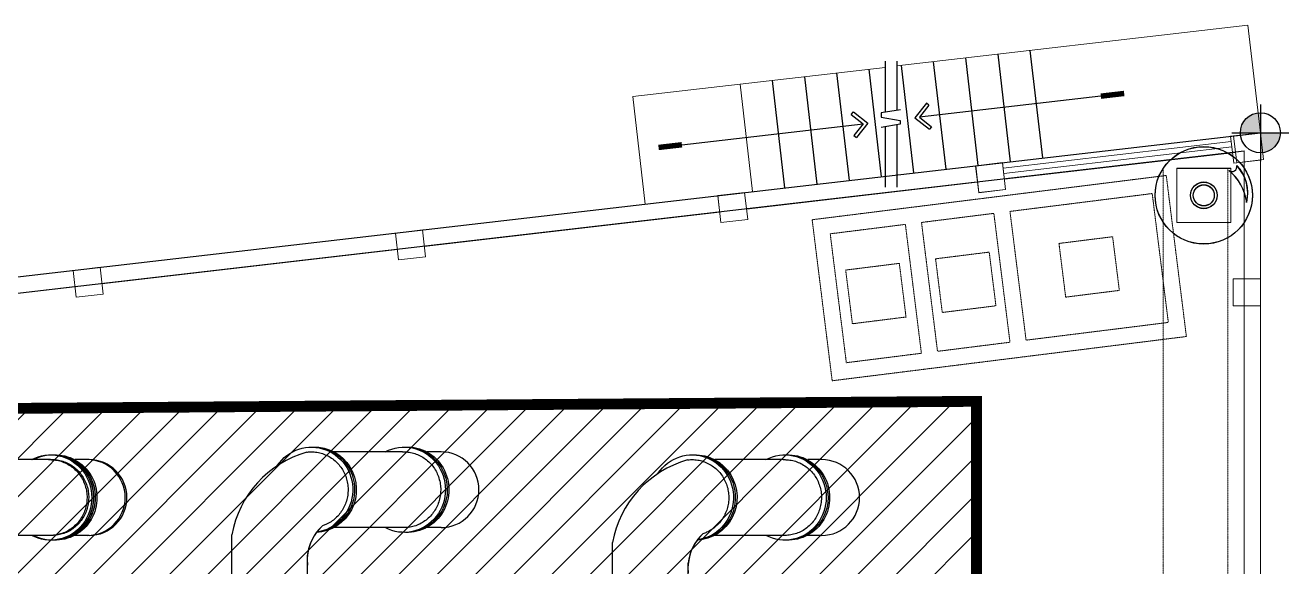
# Model space of a CAD drawing. Header units: inches. Extents: x 65856 to 131389, y 84027 to 134980.
# Drawn here: x 119708 to 131389, y 129977 to 134980 of the extents above; entities that cross this region are included whole.
import ezdxf

# ---------------------------------------------------------------- set-up
doc = ezdxf.new("R2010")
doc.units = ezdxf.units.IN
doc.header["$MEASUREMENT"] = 0
doc.linetypes.add('HIDDEN', pattern=[0.375, 0.25, -0.125])
for name, color, linetype in [('71-12459_XREF-T-BLK_A1$0$BORDER', 6, 'Continuous'), ('M-HVAC-EQPM-NEW', 5, 'Continuous'), ('M-X-BKGD', 8, 'Continuous'), ('PIPE FLOOR PLAN', 252, 'Continuous')]:
    doc.layers.add(name, color=color, linetype=linetype)
doc.layers.add('DIM', color=251, linetype='Continuous', lineweight=0)

# ---------------------------------------------------------------- blocks, each defined once
blk = doc.blocks.new('123')
at = {"layer": 'DIM', "color": 8, "linetype": 'Continuous', "lineweight": 0, "ltscale": 10}
for p, q in [((-776145, -1075616), (-744963, -1075616)), ((-749145, -1075616), (-746395, -1075616)), ((-746145, -1075616), (-745064, -1075616)), ((-786820, -1075766), (-744795, -1075766)), ((-786820, -1075766), (-745047, -1075766))]:
    blk.add_line(p, q, dxfattribs=at)
at = {"layer": 'DIM', "ltscale": 10}
for points in [[(-746038, -1065038), (-746067, -1064790), (-746315, -1064818), (-746286, -1065067)], [(-745693, -1068018), (-745722, -1067770), (-745970, -1067798), (-745941, -1068047)], [(-745348, -1070998), (-745376, -1070750), (-745625, -1070778), (-745596, -1071027)], [(-745071, -1073382), (-745100, -1073134), (-745348, -1073163), (-745320, -1073411)], [(-744795, -1075766), (-744824, -1075518), (-745072, -1075547), (-745043, -1075795)]]:
    blk.add_lwpolyline(points, close=True, dxfattribs=at)
at = {"layer": 'DIM', "color": 8, "linetype": 'Continuous', "lineweight": 0, "ltscale": 10}
blk.add_lwpolyline([(-745623, -1074993), (-745623, -1075493), (-745123, -1075493), (-745123, -1074993)], close=True, dxfattribs=at)
at = {"layer": 'DIM'}
blk.add_lwpolyline([(-746395, -1075516), (-746395, -1075766), (-746145, -1075766), (-746145, -1075516)], close=True, dxfattribs=at)
at = {"layer": 'PIPE FLOOR PLAN', "color": 8}
for p, q in [((-747981, -1049571), (-744963, -1075616)), ((-747830, -1049571), (-744795, -1075766)), ((-747830, -1049571), (-744795, -1075766)), ((-746532, -1062075), (-746216, -1064807)), ((-746187, -1065055), (-745871, -1067787)), ((-745842, -1068035), (-745525, -1070767)), ((-745497, -1071015), (-745249, -1073151)), ((-745220, -1073399), (-744973, -1075535))]:
    blk.add_line(p, q, dxfattribs=at)
for radius in [450, 123, 97.2]:
    blk.add_circle((-745373, -1075243), radius, dxfattribs=at)
for centre, radius, start, end in [((-745503, -1075178), 467, 277.9441, 320.238), ((-745108, -1075503), 46.1, 144.3096, 283.2578), ((-745352, -1075281), 369, 256.5635, 313.6447)]:
    blk.add_arc(centre, radius, start, end, dxfattribs=at)

msp = doc.modelspace()

# ---------------------------------------------------------------- hatches: boundary and pattern name
at = {"layer": 'M-HVAC-EQPM-NEW'}
h = msp.add_hatch(dxfattribs=at)
h.set_pattern_fill('ANSI31', color=8, scale=2000)
h.set_pattern_definition([(45, (-70994.24, -76625.33), (-176.7767, 176.7767), [])])
h.paths.add_polyline_path([(113332, 131394), (128502, 131505), (128502, 129876), (128492, 120501), (113322, 120390)])
at = {"layer": 'M-X-BKGD'}
for points in [[(131127, 134172, 0.414214), (130942, 133987), (131127, 133987)], [(131312, 133987), (131127, 133987), (131127, 133802, 0.414214)]]:
    msp.add_hatch(color=8, dxfattribs=at).paths.add_polyline_path(points)

# ---------------------------------------------------------------- linework, layer by layer
at = {"layer": '71-12459_XREF-T-BLK_A1$0$BORDER', "color": 1, "linetype": 'HIDDEN', "ltscale": 30, "const_width": 100, "flags": 128}
msp.add_lwpolyline([(113332, 131394), (128502, 131505), (128502, 129876), (128502, 129876), (128492, 120501), (113322, 120390)], close=True, dxfattribs=at)
at = {"layer": 'M-X-BKGD', "color": 8, "linetype": 'Continuous', "lineweight": 0, "ltscale": 10}
for p, q in [((127767, 134604), (131012, 134980)), ((131127, 133987), (131012, 134980)), ((125325, 134321), (127658, 134591)), ((126433, 133443), (126318, 134436)), ((125440, 133328), (125325, 134321)), ((131127, 91962), (131127, 133987)), ((128748, 133661), (130858, 133905)), ((131127, 133936), (131133, 133937)), ((131127, 133886), (131138, 133887)), ((128754, 133611), (130864, 133856)), ((130977, 132636), (130977, 133718)), ((130977, 132636), (130977, 133718)), ((131127, 91962), (131127, 133735)), ((126376, 133285), (128512, 133533)), ((123396, 132940), (126128, 133256)), ((120416, 132595), (123148, 132911)), ((117436, 132249), (120167, 132566)), ((130977, 129636), (130977, 132386)), ((130977, 129636), (130977, 132386))]:
    msp.add_line(p, q, dxfattribs=at)
at = {"layer": 'M-X-BKGD', "color": 8}
for p, q in [((128817, 133719), (128702, 134712)), ((129115, 133754), (129000, 134747)), ((127625, 133581), (127510, 134574)), ((127658, 134648), (127658, 134177)), ((127767, 134648), (127767, 134194)), ((127923, 133615), (127808, 134609)), ((128221, 133650), (128106, 134643)), ((128519, 133685), (128404, 134678)), ((126731, 133477), (126616, 134471)), ((127029, 133512), (126914, 134505)), ((127327, 133546), (127212, 134540)), ((128039, 134259), (127933, 134126)), ((129652, 134325), (127976, 134131)), ((128063, 134241), (127976, 134131)), ((128063, 134241), (128039, 134259)), ((131127, 134249), (131127, 133724)), ((127345, 134157), (127364, 134181)), ((127345, 134157), (127455, 134070)), ((127364, 134181), (127498, 134075)), ((127801, 134200), (127622, 134171)), ((127622, 134171), (127622, 134132)), ((127622, 134132), (127797, 134100)), ((127933, 134126), (128067, 134020)), ((127976, 134131), (128086, 134043)), ((125779, 133876), (127455, 134070)), ((127455, 134070), (127368, 133960)), ((127498, 134075), (127392, 133942)), ((127797, 134067), (127622, 134034)), ((127658, 134041), (127658, 133483)), ((127767, 134062), (127767, 133483)), ((127797, 134100), (127797, 134067)), ((128086, 134043), (128067, 134020)), ((130864, 133987), (131389, 133987)), ((127368, 133960), (127392, 133942))]:
    msp.add_line(p, q, dxfattribs=at)
at = {"layer": 'M-X-BKGD', "color": 8, "linetype": 'HIDDEN', "lineweight": 0, "ltscale": 10}
for p, q in [((130227, 91962), (130227, 133650)), ((130827, 91962), (130827, 133650))]:
    msp.add_line(p, q, dxfattribs=at)
at = {"layer": 'M-X-BKGD', "color": 252}
for p, q in [((119940, 130966), (119307, 130966)), ((120298, 130966), (120167, 130966)), ((119970, 130266), (119307, 130266)), ((120298, 130266), (120163, 130266))]:
    msp.add_line(p, q, dxfattribs=at)
at = {"layer": 'M-X-BKGD', "color": 251, "true_color": 0x636466}
for p, q in [((123194, 131038), (122562, 131038)), ((123552, 131038), (123422, 131038)), ((126714, 130966), (126082, 130966)), ((127072, 130966), (126942, 130966)), ((123225, 130338), (122562, 130338)), ((123552, 130338), (123418, 130338)), ((126745, 130266), (126082, 130266)), ((127072, 130266), (126938, 130266))]:
    msp.add_line(p, q, dxfattribs=at)
at = {"layer": 'M-X-BKGD', "color": 251, "linetype": 'Continuous', "ltscale": 10, "true_color": 0x636466}
for p, q in [((121617, 129311), (121617, 130272)), ((125137, 129239), (125137, 130200)), ((122317, 129311), (122317, 130082)), ((125837, 129239), (125837, 130010))]:
    msp.add_line(p, q, dxfattribs=at)
at = {"layer": 'M-X-BKGD', "color": 8, "const_width": 50}
for points in [[(129652, 134325), (129868, 134350)], [(125563, 133851), (125779, 133876)]]:
    msp.add_lwpolyline(points, dxfattribs=at)
at = {"layer": 'M-X-BKGD', "color": 8, "linetype": 'Continuous', "lineweight": 0, "ltscale": 10}
for points in [[(131127, 133987), (130852, 133955), (130881, 133707), (131127, 133735)], [(128743, 133710), (128494, 133682), (128523, 133433), (128771, 133462)], [(130354, 133158), (130854, 133158), (130854, 133658), (130354, 133658)], [(126359, 133434), (126110, 133405), (126139, 133157), (126387, 133186)], [(123379, 133089), (123130, 133060), (123159, 132812), (123407, 132841)], [(120399, 132744), (120150, 132715), (120179, 132466), (120427, 132495)], [(130877, 132386), (131127, 132386), (131127, 132636), (130877, 132636)]]:
    msp.add_lwpolyline(points, close=True, dxfattribs=at)
at = {"layer": 'M-X-BKGD', "color": 8, "linetype": 'HIDDEN', "lineweight": 0, "ltscale": 10}
for points in [[(130257, 133592), (126983, 133183), (127168, 131695), (130443, 132104)], [(130276, 132234), (128961, 132070), (128812, 133260), (130127, 133425)], [(128812, 132051), (128142, 131967), (127994, 133158), (128663, 133242)], [(127993, 131949), (127299, 131862), (127150, 133053), (127845, 133140)], [(129265, 132964), (129327, 132468), (129823, 132530), (129761, 133026)], [(128124, 132822), (128186, 132326), (128682, 132388), (128620, 132884)], [(127293, 132718), (127355, 132222), (127851, 132284), (127789, 132780)]]:
    msp.add_lwpolyline(points, close=True, dxfattribs=at)
at = {"layer": 'M-X-BKGD', "color": 8}
for centre, radius in [((131127, 133987), 185), ((130604, 133408), 450), ((130604, 133408), 123), ((130604, 133408), 97.2)]:
    msp.add_circle(centre, radius, dxfattribs=at)
for centre, radius, start, end in [((130863, 133673), 46.1, 234.3096, 13.2578), ((130538, 133279), 467, 7.9441, 50.238), ((130641, 133429), 369, 346.5635, 43.6447)]:
    msp.add_arc(centre, radius, start, end, dxfattribs=at)
at = {"layer": 'M-X-BKGD', "color": 252}
for centre in [(120282, 130616), (120298, 130616)]:
    msp.add_arc(centre, 350, 270, 90, dxfattribs=at)
at = {"layer": 'M-X-BKGD', "color": 251, "linetype": 'Continuous', "ltscale": 10, "true_color": 0x636466}
for centre, radius, start, end in [((122577, 130096), 976, 105.8143, 169.6149), ((122577, 130096), 976, 105.8143, 169.6149), ((126097, 130024), 976, 105.8143, 169.6149), ((126097, 130024), 976, 105.8143, 169.6149), ((122744, 130037), 429, 132.746, 186.0154), ((122744, 130037), 429, 132.746, 173.9846), ((126264, 129965), 429, 132.746, 186.0154), ((126264, 129965), 429, 132.746, 173.9846)]:
    msp.add_arc(centre, radius, start, end, dxfattribs=at)
at = {"layer": 'M-X-BKGD', "color": 251, "true_color": 0x636466}
for centre in [(123552, 130688), (123552, 130688), (127072, 130616), (127072, 130616)]:
    msp.add_arc(centre, 350, 270, 90, dxfattribs=at)
at = {"layer": 'M-X-BKGD', "color": 251, "linetype": 'Continuous', "ltscale": 3.5, "true_color": 0x636466, "extrusion": (0, 0, -1)}
for centre, major_axis, start_param, end_param in [((122353, 130688), (0, -394), 2.172547, 6.157562), ((122353, 130688), (0, -394), 2.172547, 6.157562), ((122370, 130688), (0, -394), 3.098894, 6.206289), ((122370, 130688), (0, -394), 3.098894, 6.206289), ((122386, 130688), (0, 394), -0.042699, 3.107322), ((122386, 130688), (0, 394), -0.042699, 3.107322), ((123210, 130688), (0, 394), -0.477316, 3.618909), ((123210, 130688), (0, 394), -0.477316, 3.618909), ((123227, 130688), (0, 394), -0.042699, 3.163915), ((123227, 130688), (0, 394), -0.042699, 3.163915), ((123242, 130688), (0, 394), -0.042699, 3.184291), ((123242, 130688), (0, 394), -0.042699, 3.184291), ((125873, 130616), (0, -394), 2.172547, 6.157562), ((125873, 130616), (0, -394), 2.172547, 6.157562), ((125890, 130616), (0, -394), 3.098894, 6.206289), ((125890, 130616), (0, -394), 3.098894, 6.206289), ((125906, 130616), (0, 394), -0.042699, 3.107322), ((125906, 130616), (0, 394), -0.042699, 3.107322), ((126730, 130616), (0, 394), -0.477316, 3.618909), ((126730, 130616), (0, 394), -0.477316, 3.618909), ((126747, 130616), (0, 394), -0.042699, 3.163915), ((126747, 130616), (0, 394), -0.042699, 3.163915), ((126762, 130616), (0, 394), -0.042699, 3.184291), ((126762, 130616), (0, 394), -0.042699, 3.184291)]:
    msp.add_ellipse(centre, major_axis=major_axis, ratio=0.971603, start_param=start_param, end_param=end_param, dxfattribs=at)
at = {"layer": 'M-X-BKGD', "color": 252, "linetype": 'Continuous', "ltscale": 3.5, "extrusion": (0, 0, -1)}
for centre, start_param, end_param in [((119940, 130616), -0.477316, 3.618909), ((119955, 130616), -0.477316, 3.618909), ((119957, 130616), -0.042699, 3.163915), ((119972, 130616), -0.042699, 3.184291), ((119972, 130616), -0.042699, 3.163915), ((119988, 130616), -0.042699, 3.184291)]:
    msp.add_ellipse(centre, major_axis=(0, 394), ratio=0.971603, start_param=start_param, end_param=end_param, dxfattribs=at)
at = {"layer": 'M-X-BKGD', "color": 252, "linetype": 'Continuous', "ltscale": 3.5}
for points in [[(119924, 130966), (119936, 130966), (119948, 130966), (119978, 130964), (119996, 130962), (120031, 130954), (120048, 130948), (120082, 130934), (120098, 130926), (120129, 130907), (120144, 130896), (120171, 130872), (120184, 130859), (120208, 130831), (120219, 130816), (120238, 130784), (120246, 130767), (120260, 130733), (120265, 130715), (120274, 130679), (120277, 130660), (120279, 130623), (120279, 130604), (120276, 130567), (120273, 130548), (120264, 130512), (120258, 130494), (120244, 130460), (120235, 130443), (120216, 130412), (120205, 130397), (120181, 130369), (120168, 130356), (120140, 130332), (120125, 130322), (120093, 130303), (120077, 130295), (120043, 130282), (120026, 130277), (119991, 130269), (119973, 130267), (119955, 130266), (119955, 130266), (119955, 130266)], [(119940, 130966), (119952, 130967), (119964, 130967), (119993, 130965), (120011, 130962), (120046, 130954), (120064, 130949), (120097, 130935), (120113, 130927), (120144, 130907), (120159, 130897), (120187, 130873), (120200, 130860), (120223, 130831), (120234, 130816), (120253, 130784), (120261, 130768), (120275, 130733), (120281, 130715), (120289, 130679), (120292, 130660), (120295, 130623), (120294, 130604), (120291, 130567), (120288, 130548), (120279, 130512), (120274, 130494), (120259, 130460), (120251, 130443), (120231, 130412), (120220, 130397), (120196, 130369), (120183, 130356), (120155, 130333), (120140, 130322), (120109, 130303), (120093, 130295), (120059, 130282), (120042, 130277), (120006, 130269), (119988, 130267), (119970, 130266), (119970, 130266), (119970, 130266)]]:
    msp.add_open_spline(points, degree=3, knots=[-0.045423, -0.045423, -0.045423, -0.045423, 0.060402, 0.060402, 0.220175, 0.220175, 0.379948, 0.379948, 0.539721, 0.539721, 0.699494, 0.699494, 0.859267, 0.859267, 1.01904, 1.01904, 1.178813, 1.178813, 1.338586, 1.338586, 1.498359, 1.498359, 1.658132, 1.658132, 1.817905, 1.817905, 1.977678, 1.977678, 2.137451, 2.137451, 2.297224, 2.297224, 2.456997, 2.456997, 2.61677, 2.61677, 2.776543, 2.776543, 2.936316, 2.936316, 3.096089, 3.096089, 3.096142, 3.096142, 3.096142, 3.096142], dxfattribs=at)
at = {"layer": 'M-X-BKGD', "color": 251, "true_color": 0x636466}
for points in [[(122311, 131035), (122316, 131036), (122321, 131037), (122343, 131038), (122361, 131039), (122396, 131036), (122414, 131033), (122448, 131025), (122465, 131019), (122497, 131005), (122513, 130997), (122543, 130978), (122558, 130968), (122585, 130944), (122597, 130931), (122621, 130904), (122631, 130889), (122650, 130858), (122658, 130842), (122672, 130808), (122678, 130791), (122686, 130755), (122689, 130737), (122693, 130701), (122693, 130682), (122690, 130646), (122688, 130628), (122680, 130592), (122675, 130575), (122661, 130541), (122654, 130524), (122635, 130493), (122625, 130478), (122603, 130450), (122590, 130437), (122564, 130412), (122550, 130402), (122520, 130382), (122504, 130373), (122476, 130361), (122464, 130357), (122452, 130353)], [(122311, 131035), (122316, 131036), (122321, 131037), (122343, 131038), (122361, 131039), (122396, 131036), (122414, 131033), (122448, 131025), (122465, 131019), (122497, 131005), (122513, 130997), (122543, 130978), (122558, 130968), (122585, 130944), (122597, 130931), (122621, 130904), (122631, 130889), (122650, 130858), (122658, 130842), (122672, 130808), (122678, 130791), (122686, 130755), (122689, 130737), (122693, 130701), (122693, 130682), (122690, 130646), (122688, 130628), (122680, 130592), (122675, 130575), (122661, 130541), (122654, 130524), (122635, 130493), (122625, 130478), (122603, 130450), (122590, 130437), (122564, 130412), (122550, 130402), (122520, 130382), (122504, 130373), (122476, 130361), (122464, 130357), (122452, 130353)], [(125831, 130964), (125836, 130964), (125841, 130965), (125863, 130967), (125881, 130967), (125916, 130964), (125934, 130961), (125968, 130953), (125985, 130947), (126017, 130933), (126033, 130925), (126063, 130906), (126078, 130896), (126105, 130872), (126117, 130860), (126141, 130832), (126151, 130817), (126170, 130786), (126178, 130770), (126192, 130736), (126198, 130719), (126206, 130683), (126209, 130665), (126213, 130629), (126213, 130611), (126210, 130574), (126208, 130556), (126200, 130520), (126195, 130503), (126181, 130469), (126174, 130452), (126155, 130421), (126145, 130406), (126123, 130378), (126110, 130365), (126084, 130341), (126070, 130330), (126040, 130310), (126024, 130302), (125996, 130289), (125984, 130285), (125972, 130281)], [(125831, 130964), (125836, 130964), (125841, 130965), (125863, 130967), (125881, 130967), (125916, 130964), (125934, 130961), (125968, 130953), (125985, 130947), (126017, 130933), (126033, 130925), (126063, 130906), (126078, 130896), (126105, 130872), (126117, 130860), (126141, 130832), (126151, 130817), (126170, 130786), (126178, 130770), (126192, 130736), (126198, 130719), (126206, 130683), (126209, 130665), (126213, 130629), (126213, 130611), (126210, 130574), (126208, 130556), (126200, 130520), (126195, 130503), (126181, 130469), (126174, 130452), (126155, 130421), (126145, 130406), (126123, 130378), (126110, 130365), (126084, 130341), (126070, 130330), (126040, 130310), (126024, 130302), (125996, 130289), (125984, 130285), (125972, 130281)]]:
    msp.add_open_spline(points, degree=3, knots=[-0.124775, -0.124775, -0.124775, -0.124775, -0.0806, -0.0806, 0.075632, 0.075632, 0.231864, 0.231864, 0.388096, 0.388096, 0.544328, 0.544328, 0.70056, 0.70056, 0.856791, 0.856791, 1.013023, 1.013023, 1.169255, 1.169255, 1.325487, 1.325487, 1.481719, 1.481719, 1.637951, 1.637951, 1.794182, 1.794182, 1.950414, 1.950414, 2.106646, 2.106646, 2.262878, 2.262878, 2.41911, 2.41911, 2.575342, 2.575342, 2.731573, 2.731573, 2.843678, 2.843678, 2.843678, 2.843678], dxfattribs=at)
at = {"layer": 'M-X-BKGD', "color": 251, "linetype": 'Continuous', "ltscale": 3.5, "true_color": 0x636466}
for points in [[(123194, 131038), (123206, 131038), (123218, 131038), (123248, 131036), (123266, 131034), (123301, 131026), (123318, 131020), (123352, 131006), (123368, 130998), (123399, 130979), (123414, 130968), (123441, 130944), (123454, 130931), (123478, 130903), (123489, 130888), (123508, 130856), (123516, 130839), (123530, 130805), (123535, 130787), (123544, 130750), (123547, 130732), (123549, 130695), (123549, 130676), (123546, 130638), (123543, 130620), (123534, 130584), (123528, 130566), (123514, 130532), (123505, 130515), (123486, 130483), (123475, 130469), (123451, 130441), (123438, 130428), (123410, 130404), (123395, 130394), (123363, 130375), (123347, 130367), (123313, 130354), (123296, 130348), (123261, 130341), (123243, 130339), (123225, 130338), (123225, 130338), (123225, 130338)], [(123194, 131038), (123206, 131038), (123218, 131038), (123248, 131036), (123266, 131034), (123301, 131026), (123318, 131020), (123352, 131006), (123368, 130998), (123399, 130979), (123414, 130968), (123441, 130944), (123454, 130931), (123478, 130903), (123489, 130888), (123508, 130856), (123516, 130839), (123530, 130805), (123535, 130787), (123544, 130750), (123547, 130732), (123549, 130695), (123549, 130676), (123546, 130638), (123543, 130620), (123534, 130584), (123528, 130566), (123514, 130532), (123505, 130515), (123486, 130483), (123475, 130469), (123451, 130441), (123438, 130428), (123410, 130404), (123395, 130394), (123363, 130375), (123347, 130367), (123313, 130354), (123296, 130348), (123261, 130341), (123243, 130339), (123225, 130338), (123225, 130338), (123225, 130338)], [(126714, 130966), (126726, 130966), (126738, 130966), (126768, 130964), (126786, 130962), (126821, 130954), (126838, 130948), (126872, 130934), (126888, 130926), (126919, 130907), (126934, 130896), (126961, 130872), (126974, 130859), (126998, 130831), (127009, 130816), (127028, 130784), (127036, 130767), (127050, 130733), (127055, 130715), (127064, 130679), (127067, 130660), (127069, 130623), (127069, 130604), (127066, 130567), (127063, 130548), (127054, 130512), (127048, 130494), (127034, 130460), (127025, 130443), (127006, 130412), (126995, 130397), (126971, 130369), (126958, 130356), (126930, 130332), (126915, 130322), (126883, 130303), (126867, 130295), (126833, 130282), (126816, 130277), (126781, 130269), (126763, 130267), (126745, 130266), (126745, 130266), (126745, 130266)], [(126714, 130966), (126726, 130966), (126738, 130966), (126768, 130964), (126786, 130962), (126821, 130954), (126838, 130948), (126872, 130934), (126888, 130926), (126919, 130907), (126934, 130896), (126961, 130872), (126974, 130859), (126998, 130831), (127009, 130816), (127028, 130784), (127036, 130767), (127050, 130733), (127055, 130715), (127064, 130679), (127067, 130660), (127069, 130623), (127069, 130604), (127066, 130567), (127063, 130548), (127054, 130512), (127048, 130494), (127034, 130460), (127025, 130443), (127006, 130412), (126995, 130397), (126971, 130369), (126958, 130356), (126930, 130332), (126915, 130322), (126883, 130303), (126867, 130295), (126833, 130282), (126816, 130277), (126781, 130269), (126763, 130267), (126745, 130266), (126745, 130266), (126745, 130266)]]:
    msp.add_open_spline(points, degree=3, knots=[-0.045423, -0.045423, -0.045423, -0.045423, 0.060402, 0.060402, 0.220175, 0.220175, 0.379948, 0.379948, 0.539721, 0.539721, 0.699494, 0.699494, 0.859267, 0.859267, 1.01904, 1.01904, 1.178813, 1.178813, 1.338586, 1.338586, 1.498359, 1.498359, 1.658132, 1.658132, 1.817905, 1.817905, 1.977678, 1.977678, 2.137451, 2.137451, 2.297224, 2.297224, 2.456997, 2.456997, 2.61677, 2.61677, 2.776543, 2.776543, 2.936316, 2.936316, 3.096089, 3.096089, 3.096142, 3.096142, 3.096142, 3.096142], dxfattribs=at)

# ---------------------------------------------------------------- block references
at = {"layer": 'M-X-BKGD', "rotation": 90}
msp.add_blockref('123', (-944639, 878782), dxfattribs=at)

doc.saveas('drawing.dxf')
